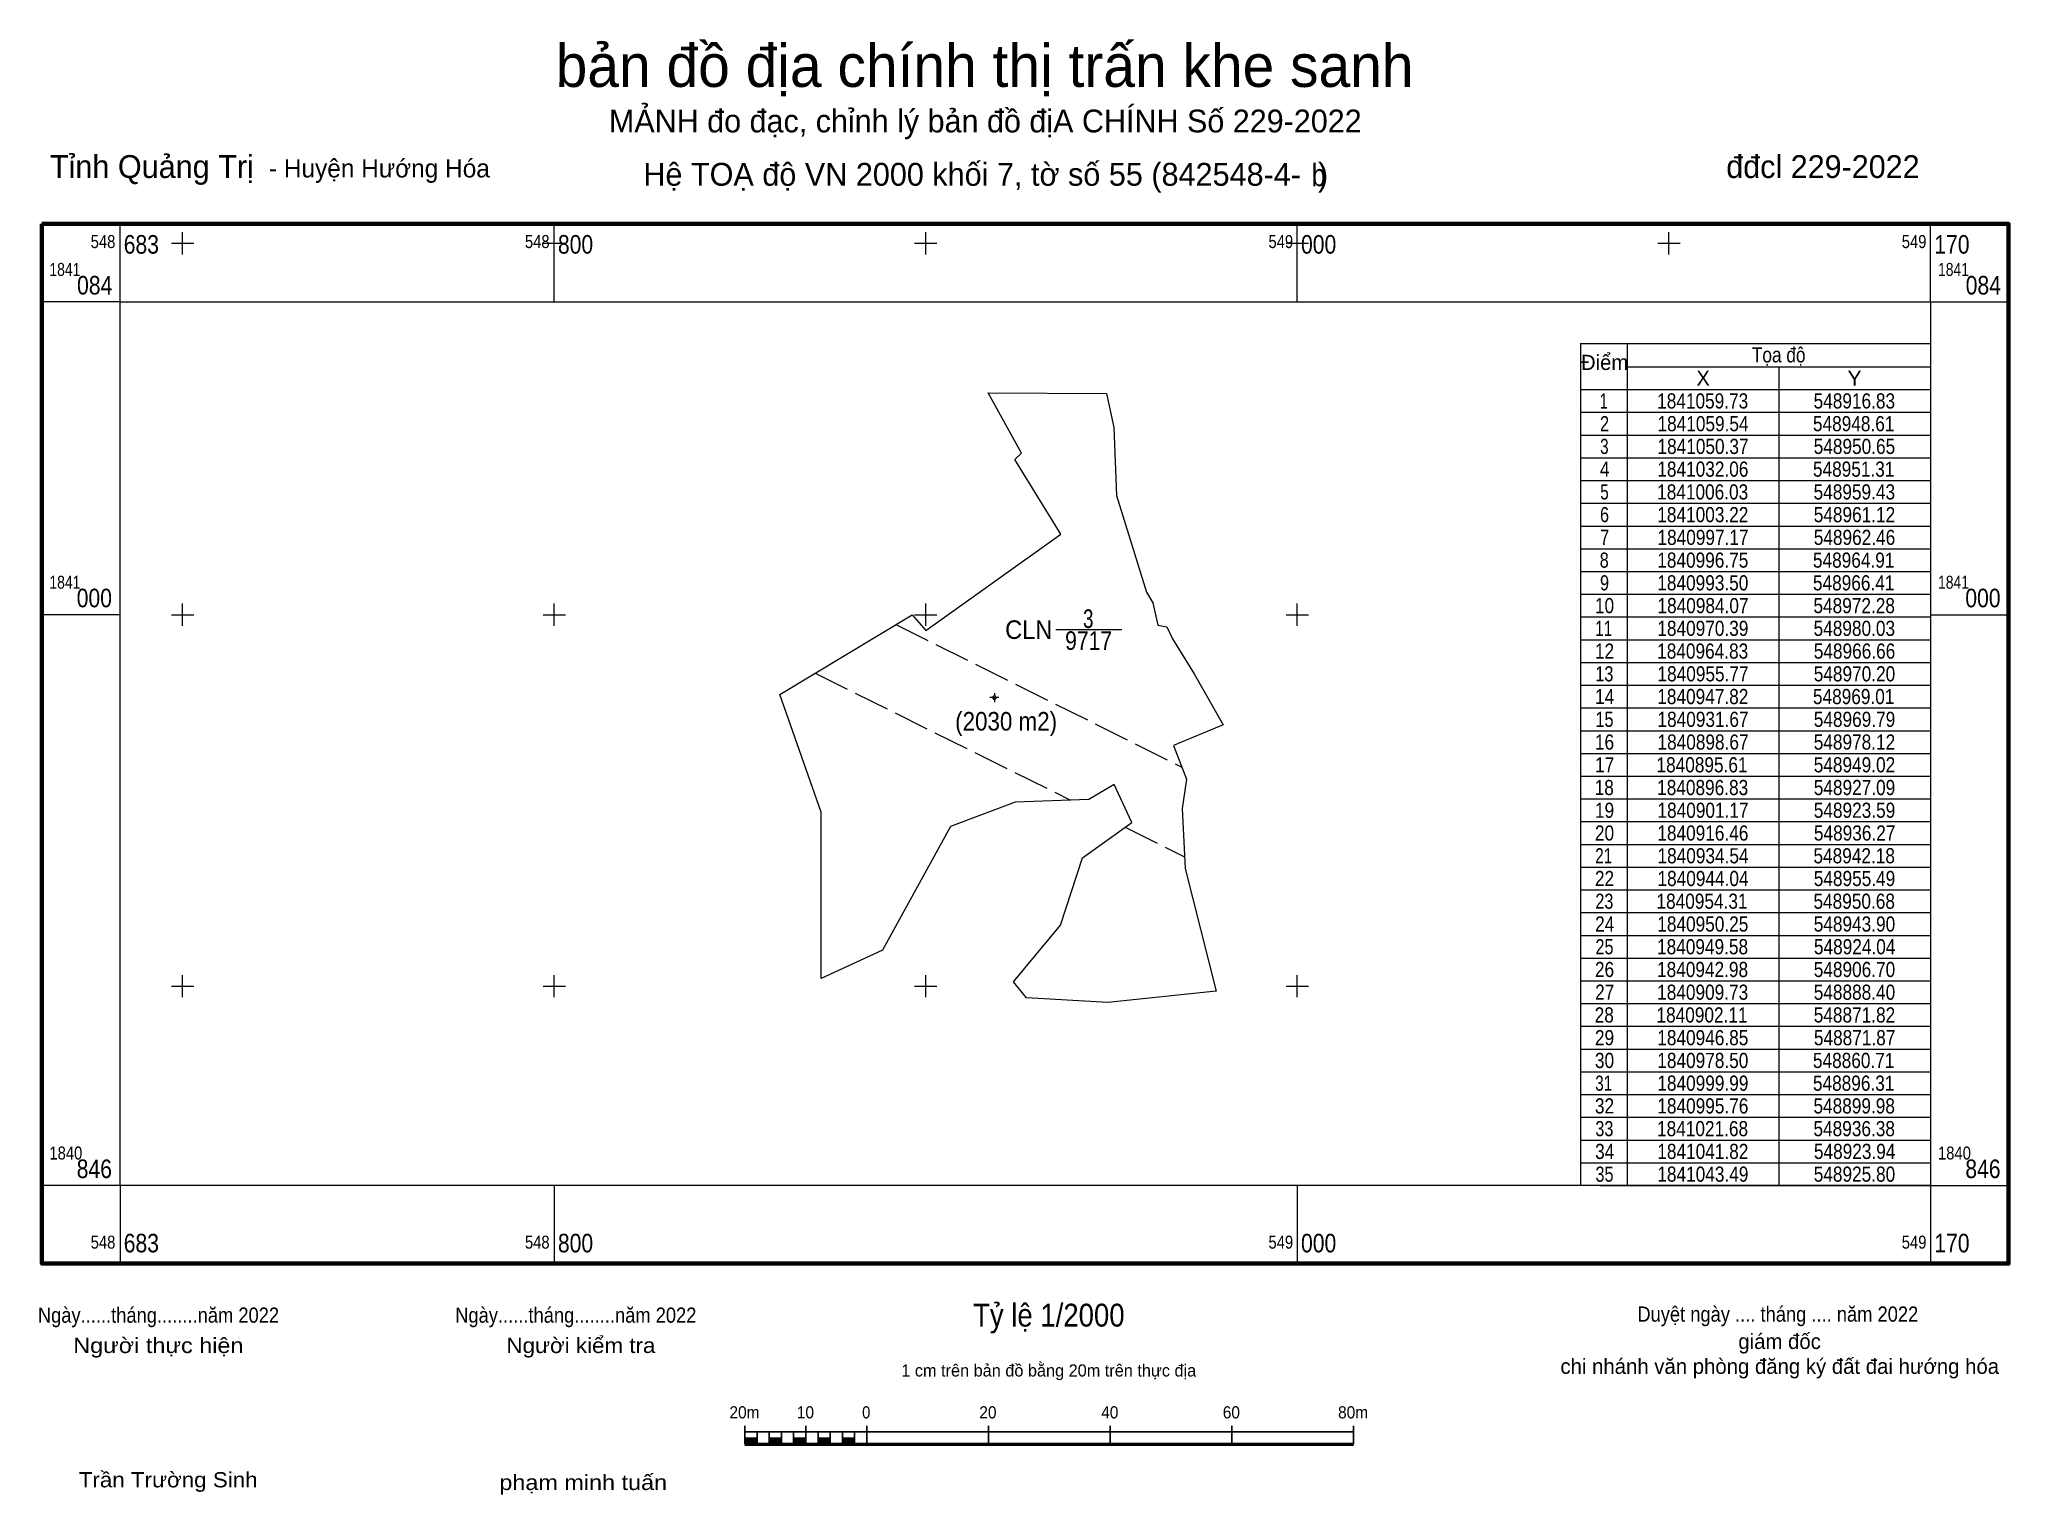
# Model space of a CAD drawing. Header units: metres. Extents: x 548661 to 549191, y 1840763 to 1841155.
import ezdxf
from ezdxf.enums import TextEntityAlignment as Align

# ---------------------------------------------------------------- set-up
doc = ezdxf.new("R2010")
doc.units = ezdxf.units.M
doc.header["$LTSCALE"] = 1.6
doc.linetypes.add('LONG_DASHED', pattern=[7.5, 6, -1.5])
for name, color, linetype, lineweight in [('10', 7, 'Continuous', 13), ('11', 7, 'Continuous', 13), ('13', 7, 'Continuous', 13), ('2', 7, 'Continuous', 25), ('30', 7, 'LONG_DASHED', 13), ('63', 7, 'Continuous', 13)]:
    doc.layers.add(name, color=color, linetype=linetype, lineweight=lineweight)
doc.layers.add('4', color=7, linetype='Continuous')
doc.layers.add('5', color=7, linetype='Continuous')

msp = doc.modelspace()

# ---------------------------------------------------------------- hatches: boundary and pattern name
at = {"layer": '11'}
msp.add_hatch(color=256, dxfattribs=at).paths.add_polyline_path([(548918.61, 1840977.67, 1), (548918.31, 1840977.67, 1)])
at = {"layer": '2'}
for points in [[(548851.34, 1840776.72), (548854.62, 1840776.72), (548854.62, 1840778.36), (548851.34, 1840778.36)], [(548857.89, 1840776.72), (548861.17, 1840776.72), (548861.17, 1840778.36), (548857.89, 1840778.36)], [(548864.44, 1840776.72), (548867.72, 1840776.72), (548867.72, 1840778.36), (548864.44, 1840778.36)], [(548871, 1840776.72), (548874.27, 1840776.72), (548874.27, 1840778.36), (548871, 1840778.36)], [(548877.55, 1840776.72), (548880.82, 1840776.72), (548880.82, 1840778.36), (548877.55, 1840778.36)]]:
    msp.add_hatch(color=256, dxfattribs=at).paths.add_polyline_path(points)

# ---------------------------------------------------------------- linework, layer by layer
at = {"layer": '10'}
msp.add_lwpolyline([(548980.03, 1840970.39), (548966.66, 1840964.83), (548970.2, 1840955.77), (548969.01, 1840947.82), (548969.78, 1840931.67), (548978.12, 1840898.67), (548949.02, 1840895.61), (548927.09, 1840896.83), (548923.59, 1840901.17), (548936.27, 1840916.46), (548942.18, 1840934.54), (548955.49, 1840944.04), (548950.68, 1840954.31), (548943.9, 1840950.25), (548924.04, 1840949.58), (548906.69, 1840942.98), (548888.4, 1840909.73), (548871.82, 1840902.11), (548871.87, 1840946.85), (548860.71, 1840978.5), (548896.31, 1840999.99), (548899.98, 1840995.76), (548936.38, 1841021.68), (548923.94, 1841041.82), (548925.8, 1841043.49), (548916.83, 1841059.73), (548948.61, 1841059.54), (548950.65, 1841050.37), (548951.31, 1841032.06), (548959.43, 1841006.03), (548961.12, 1841003.22), (548962.46, 1840997.17), (548964.91, 1840996.75), (548966.41, 1840993.5), (548972.28, 1840984.07)], close=True, dxfattribs=at)
at = {"layer": '11'}
for p, q in [((548917.84, 1840977.67), (548917.21, 1840977.67)), ((548918.46, 1840978.92), (548918.46, 1840978.3)), ((548918.46, 1840977.04), (548918.46, 1840976.42)), ((548919.71, 1840977.67), (548919.08, 1840977.67))]:
    msp.add_line(p, q, dxfattribs=at)
msp.add_lwpolyline([(548918.46, 1840978.3), (548917.84, 1840977.67), (548918.46, 1840977.04), (548919.08, 1840977.67)], close=True, dxfattribs=at)
msp.add_circle((548918.46, 1840977.67), 0.15, dxfattribs=at)
at = {"layer": '13'}
msp.add_line((548935, 1840995.99), (548952.74, 1840995.99), dxfattribs=at)
at = {"layer": '2'}
for p, q in [((548851.34, 1840776.72), (548851.34, 1840781.64)), ((548851.34, 1840780), (549015.13, 1840780)), ((548854.62, 1840776.72), (548854.62, 1840780)), ((548857.89, 1840776.72), (548857.89, 1840780)), ((548861.17, 1840776.72), (548861.17, 1840780)), ((548864.44, 1840776.72), (548864.44, 1840780)), ((548867.72, 1840776.72), (548867.72, 1840781.64)), ((548871, 1840776.72), (548871, 1840780)), ((548874.27, 1840776.72), (548874.27, 1840780)), ((548877.55, 1840776.72), (548877.55, 1840780)), ((548880.82, 1840776.72), (548880.82, 1840780)), ((548884.1, 1840776.72), (548884.1, 1840781.64)), ((548916.86, 1840776.72), (548916.86, 1840781.64)), ((548949.62, 1840776.72), (548949.62, 1840781.64)), ((548982.37, 1840776.72), (548982.37, 1840781.64)), ((549015.13, 1840776.72), (549015.13, 1840781.64))]:
    msp.add_line(p, q, dxfattribs=at)
at = {"layer": '2', "lineweight": 53}
msp.add_line((548851.34, 1840776.72), (549015.13, 1840776.72), dxfattribs=at)
at = {"layer": '2', "lineweight": 13}
for points in [[(548851.34, 1840776.72), (548854.62, 1840776.72), (548854.62, 1840778.36), (548851.34, 1840778.36)], [(548857.89, 1840776.72), (548861.17, 1840776.72), (548861.17, 1840778.36), (548857.89, 1840778.36)], [(548864.44, 1840776.72), (548867.72, 1840776.72), (548867.72, 1840778.36), (548864.44, 1840778.36)], [(548871, 1840776.72), (548874.27, 1840776.72), (548874.27, 1840778.36), (548871, 1840778.36)], [(548877.55, 1840776.72), (548880.82, 1840776.72), (548880.82, 1840778.36), (548877.55, 1840778.36)]]:
    msp.add_lwpolyline(points, close=True, dxfattribs=at)
at = {"layer": '30'}
for p, q in [((548891.94, 1840997.36), (548968.95, 1840958.96)), ((548870.24, 1840984.25), (548938.99, 1840950.08)), ((548953.71, 1840942.77), (548969.63, 1840934.86))]:
    msp.add_line(p, q, dxfattribs=at)
at = {"layer": '63'}
for p, q in [((548683.14, 1841084.2), (548683.14, 1841105.2)), ((548800, 1841084.2), (548800, 1841105.2)), ((549000, 1841084.2), (549000, 1841105.2)), ((549170.44, 1841084.2), (549170.44, 1841105.2)), ((548697, 1841100), (548703, 1841100)), ((548697, 1841100), (548703, 1841100)), ((548700, 1841097), (548700, 1841103)), ((548700, 1841097), (548700, 1841103)), ((548797, 1841100), (548803, 1841100)), ((548797, 1841100), (548803, 1841100)), ((548800, 1841097), (548800, 1841103)), ((548800, 1841097), (548800, 1841103)), ((548897, 1841100), (548903, 1841100)), ((548897, 1841100), (548903, 1841100)), ((548900, 1841097), (548900, 1841103)), ((548900, 1841097), (548900, 1841103)), ((548997, 1841100), (549003, 1841100)), ((548997, 1841100), (549003, 1841100)), ((549000, 1841097), (549000, 1841103)), ((549000, 1841097), (549000, 1841103)), ((549097, 1841100), (549103, 1841100)), ((549097, 1841100), (549103, 1841100)), ((549100, 1841097), (549100, 1841103)), ((549100, 1841097), (549100, 1841103)), ((548683.14, 1841084.2), (548662.14, 1841084.2)), ((549170.44, 1841084.2), (549191.44, 1841084.2)), ((549076.25, 1841073.02), (549170.44, 1841073.02)), ((549076.25, 1841073.02), (549076.25, 1840846.34)), ((549088.81, 1841073.02), (549088.81, 1840846.34)), ((549170.44, 1841074.09), (549170.44, 1840846.34)), ((549088.81, 1841066.74), (549170.44, 1841066.74)), ((549129.62, 1841066.74), (549129.62, 1840846.34)), ((549076.25, 1841060.61), (549170.44, 1841060.61)), ((549170.44, 1841060.62), (549170.44, 1840846.34)), ((549076.25, 1841054.49), (549170.44, 1841054.49)), ((549076.25, 1841048.37), (549170.44, 1841048.37)), ((549076.25, 1841042.25), (549170.44, 1841042.25)), ((549076.25, 1841036.13), (549170.44, 1841036.13)), ((549076.25, 1841030), (549170.44, 1841030)), ((549076.25, 1841023.88), (549170.44, 1841023.88)), ((549076.25, 1841017.76), (549170.44, 1841017.76)), ((549076.25, 1841011.64), (549170.44, 1841011.64)), ((548700, 1840997), (548700, 1841003)), ((548700, 1840997), (548700, 1841003)), ((548800, 1840997), (548800, 1841003)), ((548800, 1840997), (548800, 1841003)), ((548900, 1840997), (548900, 1841003)), ((548900, 1840997), (548900, 1841003)), ((549000, 1840997), (549000, 1841003)), ((549000, 1840997), (549000, 1841003)), ((549076.25, 1841005.52), (549170.44, 1841005.52)), ((548683.14, 1841000), (548662.14, 1841000)), ((548697, 1841000), (548703, 1841000)), ((548697, 1841000), (548703, 1841000)), ((548797, 1841000), (548803, 1841000)), ((548797, 1841000), (548803, 1841000)), ((548897, 1841000), (548903, 1841000)), ((548897, 1841000), (548903, 1841000)), ((548997, 1841000), (549003, 1841000)), ((548997, 1841000), (549003, 1841000)), ((549076.25, 1840999.39), (549170.44, 1840999.39)), ((549170.44, 1841000), (549191.44, 1841000)), ((549076.25, 1840993.27), (549170.44, 1840993.27)), ((549076.25, 1840987.15), (549170.44, 1840987.15)), ((549076.25, 1840981.03), (549170.44, 1840981.03)), ((549076.25, 1840974.91), (549170.44, 1840974.91)), ((549076.25, 1840968.78), (549170.44, 1840968.78)), ((549076.25, 1840962.66), (549170.44, 1840962.66)), ((549076.25, 1840956.54), (549170.44, 1840956.54)), ((549076.25, 1840950.42), (549170.44, 1840950.42)), ((549076.25, 1840944.29), (549170.44, 1840944.29)), ((549076.25, 1840938.17), (549170.44, 1840938.17)), ((549076.25, 1840932.05), (549170.44, 1840932.05)), ((549076.25, 1840925.93), (549170.44, 1840925.93)), ((549076.25, 1840919.81), (549170.44, 1840919.81)), ((549076.25, 1840913.68), (549170.44, 1840913.68)), ((549076.25, 1840907.56), (549170.44, 1840907.56)), ((548700, 1840897), (548700, 1840903)), ((548700, 1840897), (548700, 1840903)), ((548800, 1840897), (548800, 1840903)), ((548800, 1840897), (548800, 1840903)), ((548900, 1840897), (548900, 1840903)), ((548900, 1840897), (548900, 1840903)), ((549000, 1840897), (549000, 1840903)), ((549000, 1840897), (549000, 1840903)), ((548697, 1840900), (548703, 1840900)), ((548697, 1840900), (548703, 1840900)), ((548797, 1840900), (548803, 1840900)), ((548797, 1840900), (548803, 1840900)), ((548897, 1840900), (548903, 1840900)), ((548897, 1840900), (548903, 1840900)), ((548997, 1840900), (549003, 1840900)), ((548997, 1840900), (549003, 1840900)), ((549076.25, 1840901.44), (549170.44, 1840901.44)), ((549076.25, 1840895.32), (549170.44, 1840895.32)), ((549076.25, 1840889.2), (549170.44, 1840889.2)), ((549076.25, 1840883.07), (549170.44, 1840883.07)), ((549076.25, 1840876.95), (549170.44, 1840876.95)), ((549076.25, 1840870.83), (549170.44, 1840870.83)), ((549076.25, 1840864.71), (549170.44, 1840864.71)), ((549076.25, 1840858.59), (549170.44, 1840858.59)), ((549076.25, 1840852.46), (549170.44, 1840852.46)), ((548683.14, 1840846.34), (548662.14, 1840846.34)), ((548683.14, 1840846.34), (548683.14, 1840825.34)), ((548800, 1840846.34), (548800, 1840825.34)), ((549000, 1840846.34), (549000, 1840825.34)), ((549081.41, 1840846.34), (549170.44, 1840846.34)), ((549088.55, 1840846.34), (549170.44, 1840846.34)), ((549170.44, 1840846.34), (549170.44, 1840825.34)), ((549170.44, 1840846.34), (549191.44, 1840846.34))]:
    msp.add_line(p, q, dxfattribs=at)
at = {"layer": '63', "lineweight": 70}
msp.add_lwpolyline([(548662.14, 1841105.2), (549191.44, 1841105.2), (549191.44, 1840825.34), (548662.14, 1840825.34)], close=True, dxfattribs=at)
at = {"layer": '63'}
msp.add_lwpolyline([(548683.14, 1841084.2), (549170.44, 1841084.2), (549170.44, 1840846.34), (548683.14, 1840846.34)], close=True, dxfattribs=at)

# ---------------------------------------------------------------- texts
at = {"layer": '13', "width": 0.75}
msp.add_text('3', height=5, dxfattribs=at).set_placement((548943.735, 1840996.43), align=Align.CENTER)
at = {"layer": '2'}
for s, height, p in [('bản đồ địa chính thị trấn khe sanh', 11.46, (548915.84, 1841142.08)), ('MẢNH đo đạc, chỉnh lý bản đồ địA CHÍNH Số 229-2022', 6.139, (548916.025, 1841129.84)), ('Hệ TOẠ độ VN 2000 khối 7, tờ số 55 (842548-4-  )', 6.156, (548916.15, 1841115.48)), ('giám đốc', 4.094, (549129.8, 1840802.33)), ('1 cm trên bản đồ bằng 20m trên thực địa', 3.275, (548933.105, 1840794.92)), ('chi nhánh văn phòng đăng ký đất đai hướng hóa', 4.094, (549129.84, 1840795.63))]:
    msp.add_text(s, height=height, dxfattribs=at).set_placement(p, align=Align.CENTER)
for s, height, p in [('Tỉnh Quảng Trị ', 6.156, (548664.27, 1841117.56)), ('- Huyện Hướng Hóa', 4.912, (548723.23, 1841117.72))]:
    msp.add_text(s, height=height, dxfattribs=at).set_placement(p)
msp.add_text(' đđcl 229-2022', height=6.14, dxfattribs=at).set_placement((549167.49, 1841117.56), align=Align.RIGHT)
at = {"layer": '2', "width": 0.95}
msp.add_text('CLN', height=5, dxfattribs=at).set_placement((548934.07, 1840993.48), align=Align.RIGHT)
at = {"layer": '2'}
for s, height, width, p in [('Ngày......tháng........năm 2022', 4.094, 0.9, (548693.495, 1840809.4)), ('Ngày......tháng........năm 2022', 4.094, 0.9, (548805.815, 1840809.4)), ('Tỷ lệ 1/2000', 6.158, 0.9, (548933.12, 1840808.36)), ('Duyệt ngày .... tháng .... năm 2022', 4.094, 0.9, (549129.32, 1840809.68)), ('Người thực hiện', 4.094, 1.15, (548693.46, 1840801.24)), ('Người kiểm tra', 4.094, 1.1, (548807.195, 1840801.24)), ('20m', 3.275, 0.95, (548851.21, 1840783.64)), ('10', 3.275, 0.95, (548867.61, 1840783.64)), ('0', 3.275, 0.9, (548883.975, 1840783.64)), ('20', 3.275, 0.95, (548916.73, 1840783.64)), ('40', 3.275, 0.95, (548949.53, 1840783.64)), ('60', 3.275, 0.95, (548982.25, 1840783.64)), ('80m', 3.275, 0.95, (549015.01, 1840783.64)), ('Trần Trường Sinh', 4.094, 1.1, (548696.1, 1840765.08)), ('phạm minh tuấn', 4.094, 1.15, (548807.805, 1840764.36))]:
    msp.add_text(s, height=height, dxfattribs=dict(at, width=width)).set_placement(p, align=Align.CENTER)
at = {"layer": '4', "width": 0.85}
msp.add_text('9717', height=5, dxfattribs=at).set_placement((548943.83, 1840990.53), align=Align.CENTER)
at = {"layer": '5', "width": 0.9}
msp.add_text('(2030 m2)', height=5, dxfattribs=at).set_placement((548921.63, 1840968.81), align=Align.CENTER)
at = {"layer": '63'}
for s, height, width, p in [('b', 6, 0.85, (549005.75, 1841115.35)), ('Tọa độ', 4.081, 0.85, (549129.555, 1841067.92)), ('Y', 4.081, 1.05, (549149.98, 1841061.63)), ('1', 4.081, 0.7, (549082.47, 1841055.51)), ('1841059.73', 4.081, 0.85, (549109.1, 1841055.51)), ('548916.83', 4.081, 0.85, (549149.915, 1841055.51)), ('2', 4.081, 0.8, (549082.685, 1841049.39)), ('1841059.54', 4.081, 0.85, (549109.195, 1841049.39)), ('548948.61', 4.081, 0.85, (549149.74, 1841049.39)), ('3', 4.081, 0.75, (549082.645, 1841043.27)), ('1841050.37', 4.081, 0.85, (549109.19, 1841043.27)), ('548950.65', 4.081, 0.85, (549149.945, 1841043.27)), ('4', 4.081, 0.85, (549082.725, 1841037.15)), ('1841032.06', 4.081, 0.85, (549109.15, 1841037.15)), ('548951.31', 4.081, 0.85, (549149.74, 1841037.15)), ('5', 4.081, 0.75, (549082.675, 1841031.02)), ('1841006.03', 4.081, 0.85, (549109.1, 1841031.02)), ('548959.43', 4.081, 0.85, (549149.915, 1841031.02)), ('6', 4.081, 0.8, (549082.685, 1841024.9)), ('1841003.22', 4.081, 0.85, (549109.14, 1841024.9)), ('548961.12', 4.081, 0.85, (549149.955, 1841024.9)), ('7', 4.081, 0.8, (549082.72, 1841018.78)), ('1840997.17', 4.081, 0.85, (549109.19, 1841018.78)), ('548962.46', 4.081, 0.85, (549149.965, 1841018.78)), ('8', 4.081, 0.8, (549082.61, 1841012.66)), ('1840996.75', 4.081, 0.85, (549109.135, 1841012.66)), ('548964.91', 4.081, 0.85, (549149.74, 1841012.66)), ('9', 4.081, 0.8, (549082.685, 1841006.54)), ('1840993.50', 4.081, 0.85, (549109.14, 1841006.54)), ('548966.41', 4.081, 0.85, (549149.74, 1841006.54)), ('10', 4.081, 0.85, (549082.685, 1841000.41)), ('1840984.07', 4.081, 0.85, (549109.19, 1841000.41)), ('548972.28', 4.081, 0.85, (549149.88, 1841000.41)), ('11', 4.081, 0.75, (549082.46, 1840994.29)), ('1840970.39', 4.081, 0.85, (549109.15, 1840994.29)), ('548980.03', 4.081, 0.85, (549149.915, 1840994.29)), ('12', 4.081, 0.85, (549082.68, 1840988.17)), ('1840964.83', 4.081, 0.85, (549109.1, 1840988.17)), ('548966.66', 4.081, 0.85, (549149.965, 1840988.17)), ('13', 4.081, 0.8, (549082.64, 1840982.05)), ('1840955.77', 4.081, 0.85, (549109.19, 1840982.05)), ('548970.20', 4.081, 0.85, (549149.955, 1840982.05)), ('14', 4.081, 0.85, (549082.735, 1840975.93)), ('1840947.82', 4.081, 0.85, (549109.14, 1840975.93)), ('548969.01', 4.081, 0.85, (549149.74, 1840975.93)), ('15', 4.081, 0.8, (549082.675, 1840969.8)), ('1840931.67', 4.081, 0.85, (549109.19, 1840969.8)), ('548969.79', 4.081, 0.85, (549149.965, 1840969.8)), ('16', 4.081, 0.85, (549082.69, 1840963.68)), ('1840898.67', 4.081, 0.85, (549109.19, 1840963.68)), ('548978.12', 4.081, 0.85, (549149.955, 1840963.68)), ('17', 4.081, 0.85, (549082.73, 1840957.56)), ('1840895.61', 4.081, 0.85, (549108.92, 1840957.56)), ('548949.02', 4.081, 0.85, (549149.955, 1840957.56)), ('18', 4.081, 0.85, (549082.61, 1840951.44)), ('1840896.83', 4.081, 0.85, (549109.1, 1840951.44)), ('548927.09', 4.081, 0.85, (549149.965, 1840951.44)), ('19', 4.081, 0.85, (549082.69, 1840945.32)), ('1840901.17', 4.081, 0.85, (549109.19, 1840945.32)), ('548923.59', 4.081, 0.85, (549149.965, 1840945.32)), ('20', 4.081, 0.85, (549082.685, 1840939.19)), ('1840916.46', 4.081, 0.85, (549109.15, 1840939.19)), ('548936.27', 4.081, 0.85, (549150, 1840939.19)), ('21', 4.081, 0.75, (549082.46, 1840933.07)), ('1840934.54', 4.081, 0.85, (549109.195, 1840933.07)), ('548942.18', 4.081, 0.85, (549149.88, 1840933.07)), ('22', 4.081, 0.85, (549082.68, 1840926.95)), ('1840944.04', 4.081, 0.85, (549109.195, 1840926.95)), ('548955.49', 4.081, 0.85, (549149.965, 1840926.95)), ('23', 4.081, 0.8, (549082.64, 1840920.83)), ('1840954.31', 4.081, 0.85, (549108.92, 1840920.83)), ('548950.68', 4.081, 0.85, (549149.88, 1840920.83)), ('24', 4.081, 0.85, (549082.735, 1840914.7)), ('1840950.25', 4.081, 0.85, (549109.135, 1840914.7)), ('548943.90', 4.081, 0.85, (549149.955, 1840914.7)), ('25', 4.081, 0.8, (549082.675, 1840908.58)), ('1840949.58', 4.081, 0.85, (549109.07, 1840908.58)), ('548924.04', 4.081, 0.85, (549150.005, 1840908.58)), ('26', 4.081, 0.85, (549082.69, 1840902.46)), ('1840942.98', 4.081, 0.85, (549109.07, 1840902.46)), ('548906.70', 4.081, 0.85, (549149.955, 1840902.46)), ('27', 4.081, 0.85, (549082.73, 1840896.34)), ('1840909.73', 4.081, 0.85, (549109.1, 1840896.34)), ('548888.40', 4.081, 0.85, (549149.955, 1840896.34)), ('28', 4.081, 0.85, (549082.61, 1840890.22)), ('1840902.11', 4.081, 0.85, (549108.92, 1840890.22)), ('548871.82', 4.081, 0.85, (549149.955, 1840890.22)), ('29', 4.081, 0.85, (549082.69, 1840884.09)), ('1840946.85', 4.081, 0.85, (549109.135, 1840884.09)), ('548871.87', 4.081, 0.85, (549150, 1840884.09)), ('30', 4.081, 0.85, (549082.685, 1840877.97)), ('1840978.50', 4.081, 0.85, (549109.14, 1840877.97)), ('548860.71', 4.081, 0.85, (549149.74, 1840877.97)), ('31', 4.081, 0.75, (549082.46, 1840871.85)), ('1840999.99', 4.081, 0.85, (549109.15, 1840871.85)), ('548896.31', 4.081, 0.85, (549149.74, 1840871.85)), ('32', 4.081, 0.85, (549082.68, 1840865.73)), ('1840995.76', 4.081, 0.85, (549109.15, 1840865.73)), ('548899.98', 4.081, 0.85, (549149.88, 1840865.73)), ('33', 4.081, 0.8, (549082.64, 1840859.61)), ('1841021.68', 4.081, 0.85, (549109.07, 1840859.61)), ('548936.38', 4.081, 0.85, (549149.88, 1840859.61)), ('34', 4.081, 0.85, (549082.735, 1840853.48)), ('1841041.82', 4.081, 0.85, (549109.14, 1840853.48)), ('548923.94', 4.081, 0.85, (549150.005, 1840853.48)), ('35', 4.081, 0.8, (549082.675, 1840847.36)), ('1841043.49', 4.081, 0.85, (549109.15, 1840847.36)), ('548925.80', 4.081, 0.85, (549149.955, 1840847.36))]:
    msp.add_text(s, height=height, dxfattribs=dict(at, width=width)).set_placement(p, align=Align.CENTER)
at = {"layer": '63', "width": 0.85}
for s, height, p in [('548', 3.5, (548681.89, 1841098.7)), ('548', 3.5, (548798.76, 1841098.7)), ('549', 3.5, (548998.88, 1841098.7)), ('549', 3.5, (549169.32, 1841098.7)), ('084', 5, (548681.07, 1841086.2)), ('084', 5, (549189.37, 1841086.2)), ('000', 5, (548680.97, 1841002)), ('000', 5, (549189.27, 1841002)), ('846', 5, (548680.97, 1840848.34)), ('846', 5, (549189.27, 1840848.34)), ('548', 3.5, (548681.89, 1840829.34)), ('548', 3.5, (548798.76, 1840829.34)), ('549', 3.5, (548998.88, 1840829.34)), ('549', 3.5, (549169.32, 1840829.34))]:
    msp.add_text(s, height=height, dxfattribs=at).set_placement(p, align=Align.RIGHT)
at = {"layer": '63'}
for s, height, width, p in [('683', 5, 0.85, (548684.14, 1841097.2)), ('800', 5, 0.85, (548801, 1841097.2)), ('000', 5, 0.85, (549001, 1841097.2)), ('170', 5, 0.85, (549171.44, 1841097.2)), ('1841', 3.5, 0.8, (548664.14, 1841091.2)), ('1841', 3.5, 0.8, (549172.44, 1841091.2)), ('1841', 3.5, 0.8, (548664.14, 1841007)), ('1841', 3.5, 0.8, (549172.44, 1841007)), ('1840', 3.5, 0.85, (548664.14, 1840853.34)), ('1840', 3.5, 0.85, (549172.44, 1840853.34)), ('683', 5, 0.85, (548684.14, 1840828.34)), ('800', 5, 0.85, (548801, 1840828.34)), ('000', 5, 0.85, (549001, 1840828.34)), ('170', 5, 0.85, (549171.44, 1840828.34))]:
    msp.add_text(s, height=height, dxfattribs=dict(at, width=width)).set_placement(p)
for s, p in [('Điểm', (549082.705, 1841065.88)), ('X', (549109.225, 1841061.63))]:
    msp.add_text(s, height=4.081, dxfattribs=at).set_placement(p, align=Align.CENTER)

doc.saveas('drawing.dxf')
